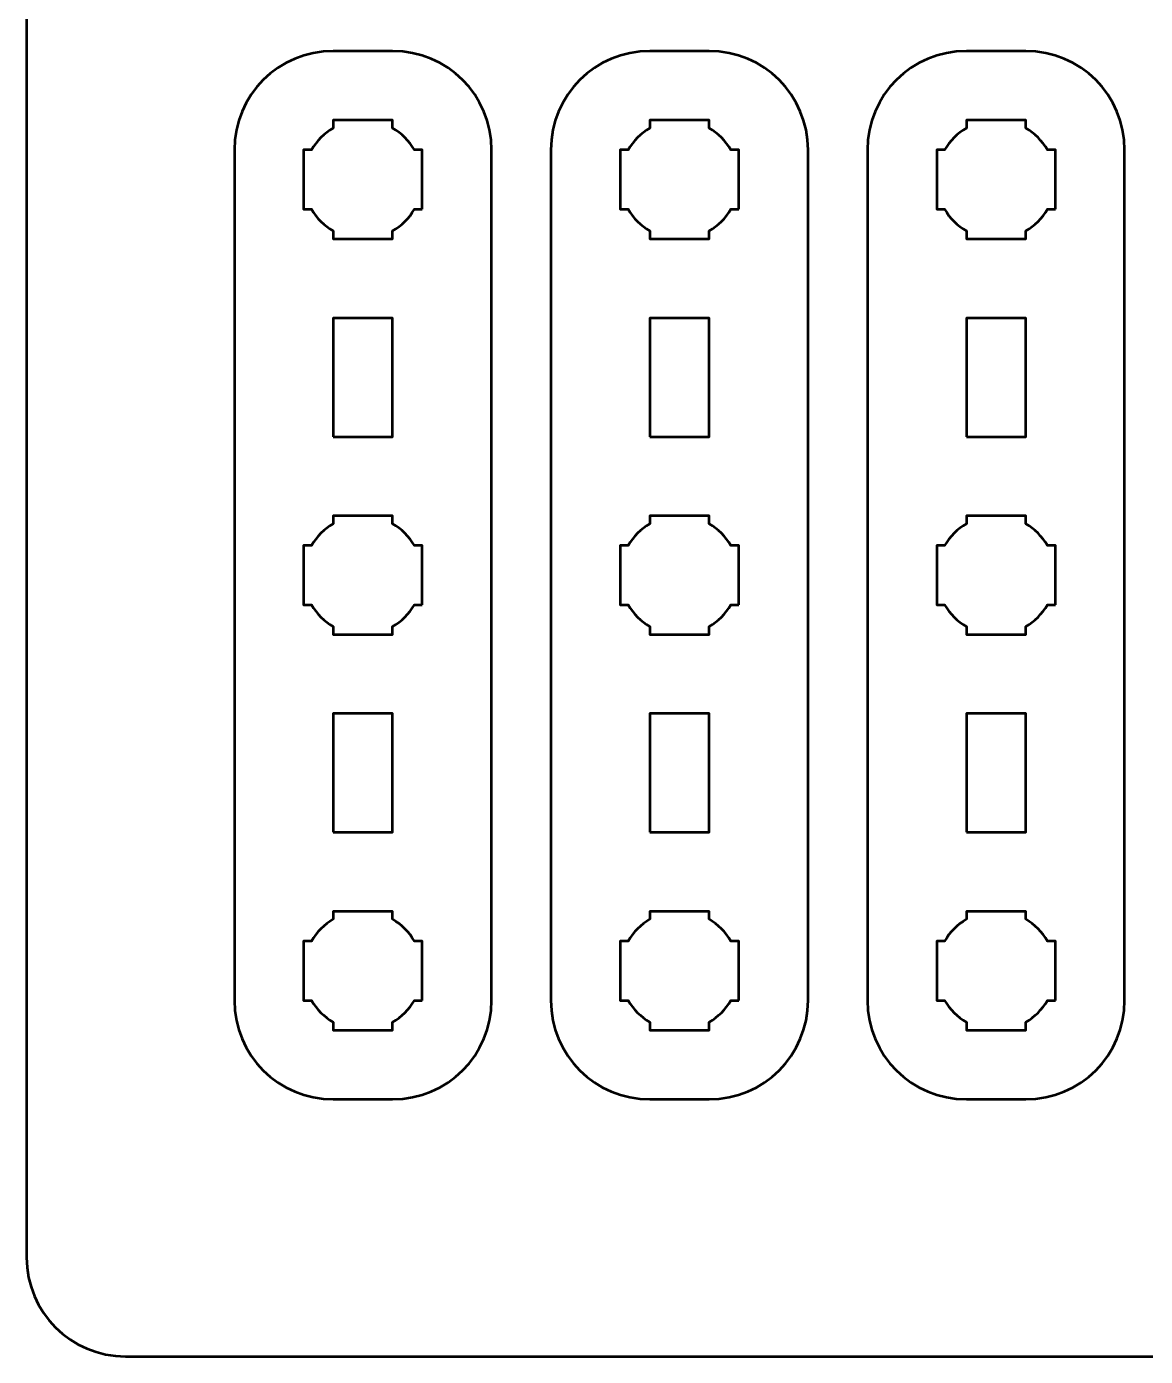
# Model space of a CAD drawing. Header units: centimetres. Extents: x -21 to 0, y -29.7 to 0.
# Drawn here: x -21 to -15.34, y -29.7 to -22.98 of the extents above; entities that cross this region are included whole.
import ezdxf

# ---------------------------------------------------------------- set-up
doc = ezdxf.new("R2010")
doc.units = ezdxf.units.CM
doc.header["$MEASUREMENT"] = 0
doc.layers.add('Layer 1', color=7, linetype='Continuous')

msp = doc.modelspace()

# ---------------------------------------------------------------- linework, layer by layer
at = {"layer": 'Layer 1', "color": 1, "lineweight": 53}
msp.add_open_spline([(-21.00003, -29.19995), (-21.00003, -29.19995), (-21.00003, -5.89992), (-21.00003, -5.89992), (-21.00003, -5.89992), (-21.00003, -5.81709), (-20.93286, -5.74992), (-20.85003, -5.74992), (-20.85003, -5.74992), (-20.7672, -5.74992), (-20.70003, -5.68275), (-20.70003, -5.59992), (-20.70003, -5.59992), (-20.70003, -5.51709), (-20.7672, -5.44992), (-20.85003, -5.44992), (-20.85003, -5.44992), (-20.93286, -5.44992), (-21.00003, -5.38275), (-21.00003, -5.29992), (-21.00003, -5.29992), (-21.00003, -5.21709), (-20.93286, -5.14992), (-20.85003, -5.14992), (-20.85003, -5.14992), (-20.7672, -5.14992), (-20.70003, -5.08275), (-20.70003, -4.99992), (-20.70003, -4.99992), (-20.70003, -4.91709), (-20.7672, -4.84992), (-20.85003, -4.84992), (-20.85003, -4.84992), (-20.93286, -4.84992), (-21.00003, -4.78275), (-21.00003, -4.69992), (-21.00003, -4.69992), (-21.00003, -4.61709), (-20.93286, -4.54992), (-20.85003, -4.54992), (-20.85003, -4.54992), (-20.7672, -4.54992), (-20.70003, -4.48275), (-20.70003, -4.39992), (-20.70003, -4.39992), (-20.70003, -4.31709), (-20.7672, -4.24992), (-20.85003, -4.24992), (-20.85003, -4.24992), (-20.93286, -4.24992), (-21.00003, -4.18275), (-21.00003, -4.09992), (-21.00003, -4.09992), (-21.00003, -4.01709), (-20.93286, -3.94992), (-20.85003, -3.94992), (-20.85003, -3.94992), (-20.7672, -3.94992), (-20.70003, -3.88275), (-20.70003, -3.79992), (-20.70003, -3.79992), (-20.70003, -3.71709), (-20.7672, -3.64992), (-20.85003, -3.64992), (-20.85003, -3.64992), (-20.93286, -3.64992), (-21.00003, -3.58275), (-21.00003, -3.49992), (-21.00003, -3.49992), (-21.00003, -3.41709), (-20.93286, -3.34992), (-20.85003, -3.34992), (-20.85003, -3.34992), (-20.7672, -3.34992), (-20.70003, -3.28275), (-20.70003, -3.19992), (-20.70003, -3.19992), (-20.70003, -3.11709), (-20.7672, -3.04992), (-20.85003, -3.04992), (-20.85003, -3.04992), (-20.93286, -3.04992), (-21.00003, -2.98275), (-21.00003, -2.89992), (-21.00003, -2.89992), (-21.00003, -2.81709), (-20.93286, -2.74992), (-20.85003, -2.74992), (-20.85003, -2.74992), (-20.7672, -2.74992), (-20.70003, -2.68275), (-20.70003, -2.59992), (-20.70003, -2.59992), (-20.70003, -2.51709), (-20.7672, -2.44992), (-20.85003, -2.44992), (-20.85003, -2.44992), (-20.93286, -2.44992), (-21.00003, -2.38275), (-21.00003, -2.29992), (-21.00003, -2.29992), (-21.00003, -2.21709), (-20.93286, -2.14992), (-20.85003, -2.14992), (-20.85003, -2.14992), (-20.7672, -2.14992), (-20.70003, -2.08275), (-20.70003, -1.99992), (-20.70003, -1.99992), (-20.70003, -1.91709), (-20.7672, -1.84992), (-20.85003, -1.84992), (-20.85003, -1.84992), (-20.93286, -1.84992), (-21.00003, -1.78275), (-21.00003, -1.69992), (-21.00003, -1.69992), (-21.00003, -1.61709), (-20.93286, -1.54992), (-20.85003, -1.54992), (-20.85003, -1.54992), (-20.7672, -1.54992), (-20.70003, -1.48275), (-20.70003, -1.39992), (-20.70003, -1.39992), (-20.70003, -1.31709), (-20.7672, -1.24992), (-20.85003, -1.24992), (-20.85003, -1.24992), (-20.93286, -1.24992), (-21.00003, -1.18275), (-21.00003, -1.09992), (-21.00003, -1.09992), (-21.00003, -1.09992), (-21.00003, -0.49992), (-21.00003, -0.49992), (-21.00003, -0.49992), (-21.00003, -0.22295), (-20.77694, 0.00004), (-20.49994, 0.00004), (-20.49994, 0.00004), (-20.49994, 0.00004), (-0.50008, 0.00004), (-0.50008, 0.00004), (-0.50008, 0.00004), (-0.22294, 0.00004), (0.00002, -0.22295), (0.00002, -0.49992), (0.00002, -0.49992), (0.00002, -0.49992), (0.00002, -29.19995), (0.00002, -29.19995), (0.00002, -29.19995), (0.00002, -29.47695), (-0.22294, -29.70004), (-0.50008, -29.70004), (-0.50008, -29.70004), (-0.50008, -29.70004), (-20.49994, -29.70004), (-20.49994, -29.70004), (-20.49994, -29.70004), (-20.77694, -29.70004), (-21.00003, -29.47695), (-21.00003, -29.19995)], degree=3, knots=[0, 0, 0, 0, 0.0243902, 0.0243902, 0.0243902, 0.0243902, 0.0487805, 0.0487805, 0.0487805, 0.0487805, 0.0731707, 0.0731707, 0.0731707, 0.0731707, 0.097561, 0.097561, 0.097561, 0.097561, 0.1219512, 0.1219512, 0.1219512, 0.1219512, 0.1463415, 0.1463415, 0.1463415, 0.1463415, 0.1707317, 0.1707317, 0.1707317, 0.1707317, 0.195122, 0.195122, 0.195122, 0.195122, 0.2195122, 0.2195122, 0.2195122, 0.2195122, 0.2439024, 0.2439024, 0.2439024, 0.2439024, 0.2682927, 0.2682927, 0.2682927, 0.2682927, 0.2926829, 0.2926829, 0.2926829, 0.2926829, 0.3170732, 0.3170732, 0.3170732, 0.3170732, 0.3414634, 0.3414634, 0.3414634, 0.3414634, 0.3658537, 0.3658537, 0.3658537, 0.3658537, 0.3902439, 0.3902439, 0.3902439, 0.3902439, 0.4146341, 0.4146341, 0.4146341, 0.4146341, 0.4390244, 0.4390244, 0.4390244, 0.4390244, 0.4634146, 0.4634146, 0.4634146, 0.4634146, 0.4878049, 0.4878049, 0.4878049, 0.4878049, 0.5121951, 0.5121951, 0.5121951, 0.5121951, 0.5365854, 0.5365854, 0.5365854, 0.5365854, 0.5609756, 0.5609756, 0.5609756, 0.5609756, 0.5853659, 0.5853659, 0.5853659, 0.5853659, 0.6097561, 0.6097561, 0.6097561, 0.6097561, 0.6341463, 0.6341463, 0.6341463, 0.6341463, 0.6585366, 0.6585366, 0.6585366, 0.6585366, 0.6829268, 0.6829268, 0.6829268, 0.6829268, 0.7073171, 0.7073171, 0.7073171, 0.7073171, 0.7317073, 0.7317073, 0.7317073, 0.7317073, 0.7560976, 0.7560976, 0.7560976, 0.7560976, 0.7804878, 0.7804878, 0.7804878, 0.7804878, 0.804878, 0.804878, 0.804878, 0.804878, 0.8292683, 0.8292683, 0.8292683, 0.8292683, 0.8536585, 0.8536585, 0.8536585, 0.8536585, 0.8780488, 0.8780488, 0.8780488, 0.8780488, 0.902439, 0.902439, 0.902439, 0.902439, 0.9268293, 0.9268293, 0.9268293, 0.9268293, 0.9512195, 0.9512195, 0.9512195, 0.9512195, 0.9756098, 0.9756098, 0.9756098, 0.9756098, 1, 1, 1, 1], dxfattribs=at)
at = {"layer": 'Layer 1', "color": 3, "lineweight": 53}
for points in [[(-19.95001, -27.89994), (-19.95001, -27.89994), (-19.95001, -23.60007), (-19.95001, -23.60007), (-19.95001, -23.60007), (-19.95001, -23.32293), (-19.72692, -23.09997), (-19.44992, -23.09997), (-19.44992, -23.09997), (-19.44992, -23.09997), (-19.14991, -23.09997), (-19.14991, -23.09997), (-19.14991, -23.09997), (-18.87295, -23.09997), (-18.64999, -23.32293), (-18.64999, -23.60007), (-18.64999, -23.60007), (-18.64999, -23.60007), (-18.64999, -27.89994), (-18.64999, -27.89994), (-18.64999, -27.89994), (-18.64999, -28.17694), (-18.87295, -28.40003), (-19.14991, -28.40003), (-19.14991, -28.40003), (-19.14991, -28.40003), (-19.44992, -28.40003), (-19.44992, -28.40003), (-19.44992, -28.40003), (-19.72692, -28.40003), (-19.95001, -28.17694), (-19.95001, -27.89994)], [(-18.35001, -27.89994), (-18.35001, -27.89994), (-18.35001, -23.60007), (-18.35001, -23.60007), (-18.35001, -23.60007), (-18.35001, -23.32293), (-18.12692, -23.09997), (-17.84992, -23.09997), (-17.84992, -23.09997), (-17.84992, -23.09997), (-17.54991, -23.09997), (-17.54991, -23.09997), (-17.54991, -23.09997), (-17.27295, -23.09997), (-17.04999, -23.32293), (-17.04999, -23.60007), (-17.04999, -23.60007), (-17.04999, -23.60007), (-17.04999, -27.89994), (-17.04999, -27.89994), (-17.04999, -27.89994), (-17.04999, -28.17694), (-17.27295, -28.40003), (-17.54991, -28.40003), (-17.54991, -28.40003), (-17.54991, -28.40003), (-17.84992, -28.40003), (-17.84992, -28.40003), (-17.84992, -28.40003), (-18.12692, -28.40003), (-18.35001, -28.17694), (-18.35001, -27.89994)], [(-16.75001, -27.89994), (-16.75001, -27.89994), (-16.75001, -23.60007), (-16.75001, -23.60007), (-16.75001, -23.60007), (-16.75001, -23.32293), (-16.52692, -23.09997), (-16.24992, -23.09997), (-16.24992, -23.09997), (-16.24992, -23.09997), (-15.94991, -23.09997), (-15.94991, -23.09997), (-15.94991, -23.09997), (-15.67295, -23.09997), (-15.44999, -23.32293), (-15.44999, -23.60007), (-15.44999, -23.60007), (-15.44999, -23.60007), (-15.44999, -27.89994), (-15.44999, -27.89994), (-15.44999, -27.89994), (-15.44999, -28.17694), (-15.67295, -28.40003), (-15.94991, -28.40003), (-15.94991, -28.40003), (-15.94991, -28.40003), (-16.24992, -28.40003), (-16.24992, -28.40003), (-16.24992, -28.40003), (-16.52692, -28.40003), (-16.75001, -28.17694), (-16.75001, -27.89994)]]:
    msp.add_open_spline(points, degree=3, knots=[0, 0, 0, 0, 0.125, 0.125, 0.125, 0.125, 0.25, 0.25, 0.25, 0.25, 0.375, 0.375, 0.375, 0.375, 0.5, 0.5, 0.5, 0.5, 0.625, 0.625, 0.625, 0.625, 0.75, 0.75, 0.75, 0.75, 0.875, 0.875, 0.875, 0.875, 1, 1, 1, 1], dxfattribs=at)
at = {"layer": 'Layer 1', "lineweight": 53}
for points, knots in [([(-18.99998, -23.90007), (-18.99998, -23.90007), (-19.04009, -23.90007), (-19.04009, -23.90007), (-19.04009, -23.90007), (-19.06641, -23.94554), (-19.10444, -23.98343), (-19.14991, -24.00989), (-19.14991, -24.00989), (-19.14991, -24.00989), (-19.14991, -24.05), (-19.14991, -24.05), (-19.14991, -24.05), (-19.14991, -24.05), (-19.29999, -24.05), (-19.29999, -24.05), (-19.29999, -24.05), (-19.29999, -24.05), (-19.44992, -24.05), (-19.44992, -24.05), (-19.44992, -24.05), (-19.44992, -24.05), (-19.44992, -24.00989), (-19.44992, -24.00989), (-19.44992, -24.00989), (-19.49553, -23.98343), (-19.53345, -23.94554), (-19.55977, -23.90007), (-19.55977, -23.90007), (-19.55977, -23.90007), (-19.59999, -23.90007), (-19.59999, -23.90007), (-19.59999, -23.90007), (-19.59999, -23.90007), (-19.59999, -23.75), (-19.59999, -23.75), (-19.59999, -23.75), (-19.59999, -23.75), (-19.59999, -23.60007), (-19.59999, -23.60007), (-19.59999, -23.60007), (-19.59999, -23.60007), (-19.55977, -23.60007), (-19.55977, -23.60007), (-19.55977, -23.60007), (-19.53345, -23.55445), (-19.49553, -23.51653), (-19.44992, -23.49021), (-19.44992, -23.49021), (-19.44992, -23.49021), (-19.44992, -23.45), (-19.44992, -23.45), (-19.44992, -23.45), (-19.44992, -23.45), (-19.29999, -23.45), (-19.29999, -23.45), (-19.29999, -23.45), (-19.29999, -23.45), (-19.14991, -23.45), (-19.14991, -23.45), (-19.14991, -23.45), (-19.14991, -23.45), (-19.14991, -23.49021), (-19.14991, -23.49021), (-19.14991, -23.49021), (-19.10444, -23.51653), (-19.06641, -23.55445), (-19.04009, -23.60007), (-19.04009, -23.60007), (-19.04009, -23.60007), (-18.99998, -23.60007), (-18.99998, -23.60007), (-18.99998, -23.60007), (-18.99998, -23.60007), (-18.99998, -23.75), (-18.99998, -23.75), (-18.99998, -23.75), (-18.99998, -23.75), (-18.99998, -23.90007), (-18.99998, -23.90007)], [0, 0, 0, 0, 0.05, 0.05, 0.05, 0.05, 0.1, 0.1, 0.1, 0.1, 0.15, 0.15, 0.15, 0.15, 0.2, 0.2, 0.2, 0.2, 0.25, 0.25, 0.25, 0.25, 0.3, 0.3, 0.3, 0.3, 0.35, 0.35, 0.35, 0.35, 0.4, 0.4, 0.4, 0.4, 0.45, 0.45, 0.45, 0.45, 0.5, 0.5, 0.5, 0.5, 0.55, 0.55, 0.55, 0.55, 0.6, 0.6, 0.6, 0.6, 0.65, 0.65, 0.65, 0.65, 0.7, 0.7, 0.7, 0.7, 0.75, 0.75, 0.75, 0.75, 0.8, 0.8, 0.8, 0.8, 0.85, 0.85, 0.85, 0.85, 0.9, 0.9, 0.9, 0.9, 0.95, 0.95, 0.95, 0.95, 1, 1, 1, 1]), ([(-17.39998, -23.90007), (-17.39998, -23.90007), (-17.44009, -23.90007), (-17.44009, -23.90007), (-17.44009, -23.90007), (-17.46641, -23.94554), (-17.50444, -23.98343), (-17.54991, -24.00989), (-17.54991, -24.00989), (-17.54991, -24.00989), (-17.54991, -24.05), (-17.54991, -24.05), (-17.54991, -24.05), (-17.54991, -24.05), (-17.69999, -24.05), (-17.69999, -24.05), (-17.69999, -24.05), (-17.69999, -24.05), (-17.84992, -24.05), (-17.84992, -24.05), (-17.84992, -24.05), (-17.84992, -24.05), (-17.84992, -24.00989), (-17.84992, -24.00989), (-17.84992, -24.00989), (-17.89553, -23.98343), (-17.93345, -23.94554), (-17.95977, -23.90007), (-17.95977, -23.90007), (-17.95977, -23.90007), (-17.99999, -23.90007), (-17.99999, -23.90007), (-17.99999, -23.90007), (-17.99999, -23.90007), (-17.99999, -23.75), (-17.99999, -23.75), (-17.99999, -23.75), (-17.99999, -23.75), (-17.99999, -23.60007), (-17.99999, -23.60007), (-17.99999, -23.60007), (-17.99999, -23.60007), (-17.95977, -23.60007), (-17.95977, -23.60007), (-17.95977, -23.60007), (-17.93345, -23.55445), (-17.89553, -23.51653), (-17.84992, -23.49021), (-17.84992, -23.49021), (-17.84992, -23.49021), (-17.84992, -23.45), (-17.84992, -23.45), (-17.84992, -23.45), (-17.84992, -23.45), (-17.69999, -23.45), (-17.69999, -23.45), (-17.69999, -23.45), (-17.69999, -23.45), (-17.54991, -23.45), (-17.54991, -23.45), (-17.54991, -23.45), (-17.54991, -23.45), (-17.54991, -23.49021), (-17.54991, -23.49021), (-17.54991, -23.49021), (-17.50444, -23.51653), (-17.46641, -23.55445), (-17.44009, -23.60007), (-17.44009, -23.60007), (-17.44009, -23.60007), (-17.39998, -23.60007), (-17.39998, -23.60007), (-17.39998, -23.60007), (-17.39998, -23.60007), (-17.39998, -23.75), (-17.39998, -23.75), (-17.39998, -23.75), (-17.39998, -23.75), (-17.39998, -23.90007), (-17.39998, -23.90007)], [0, 0, 0, 0, 0.05, 0.05, 0.05, 0.05, 0.1, 0.1, 0.1, 0.1, 0.15, 0.15, 0.15, 0.15, 0.2, 0.2, 0.2, 0.2, 0.25, 0.25, 0.25, 0.25, 0.3, 0.3, 0.3, 0.3, 0.35, 0.35, 0.35, 0.35, 0.4, 0.4, 0.4, 0.4, 0.45, 0.45, 0.45, 0.45, 0.5, 0.5, 0.5, 0.5, 0.55, 0.55, 0.55, 0.55, 0.6, 0.6, 0.6, 0.6, 0.65, 0.65, 0.65, 0.65, 0.7, 0.7, 0.7, 0.7, 0.75, 0.75, 0.75, 0.75, 0.8, 0.8, 0.8, 0.8, 0.85, 0.85, 0.85, 0.85, 0.9, 0.9, 0.9, 0.9, 0.95, 0.95, 0.95, 0.95, 1, 1, 1, 1]), ([(-15.79998, -23.90007), (-15.79998, -23.90007), (-15.84009, -23.90007), (-15.84009, -23.90007), (-15.84009, -23.90007), (-15.86641, -23.94554), (-15.90444, -23.98343), (-15.94991, -24.00989), (-15.94991, -24.00989), (-15.94991, -24.00989), (-15.94991, -24.05), (-15.94991, -24.05), (-15.94991, -24.05), (-15.94991, -24.05), (-16.09999, -24.05), (-16.09999, -24.05), (-16.09999, -24.05), (-16.09999, -24.05), (-16.24992, -24.05), (-16.24992, -24.05), (-16.24992, -24.05), (-16.24992, -24.05), (-16.24992, -24.00989), (-16.24992, -24.00989), (-16.24992, -24.00989), (-16.29553, -23.98343), (-16.33345, -23.94554), (-16.35977, -23.90007), (-16.35977, -23.90007), (-16.35977, -23.90007), (-16.39999, -23.90007), (-16.39999, -23.90007), (-16.39999, -23.90007), (-16.39999, -23.90007), (-16.39999, -23.75), (-16.39999, -23.75), (-16.39999, -23.75), (-16.39999, -23.75), (-16.39999, -23.60007), (-16.39999, -23.60007), (-16.39999, -23.60007), (-16.39999, -23.60007), (-16.35977, -23.60007), (-16.35977, -23.60007), (-16.35977, -23.60007), (-16.33345, -23.55445), (-16.29553, -23.51653), (-16.24992, -23.49021), (-16.24992, -23.49021), (-16.24992, -23.49021), (-16.24992, -23.45), (-16.24992, -23.45), (-16.24992, -23.45), (-16.24992, -23.45), (-16.09999, -23.45), (-16.09999, -23.45), (-16.09999, -23.45), (-16.09999, -23.45), (-15.94991, -23.45), (-15.94991, -23.45), (-15.94991, -23.45), (-15.94991, -23.45), (-15.94991, -23.49021), (-15.94991, -23.49021), (-15.94991, -23.49021), (-15.90444, -23.51653), (-15.86641, -23.55445), (-15.84009, -23.60007), (-15.84009, -23.60007), (-15.84009, -23.60007), (-15.79998, -23.60007), (-15.79998, -23.60007), (-15.79998, -23.60007), (-15.79998, -23.60007), (-15.79998, -23.75), (-15.79998, -23.75), (-15.79998, -23.75), (-15.79998, -23.75), (-15.79998, -23.90007), (-15.79998, -23.90007)], [0, 0, 0, 0, 0.05, 0.05, 0.05, 0.05, 0.1, 0.1, 0.1, 0.1, 0.15, 0.15, 0.15, 0.15, 0.2, 0.2, 0.2, 0.2, 0.25, 0.25, 0.25, 0.25, 0.3, 0.3, 0.3, 0.3, 0.35, 0.35, 0.35, 0.35, 0.4, 0.4, 0.4, 0.4, 0.45, 0.45, 0.45, 0.45, 0.5, 0.5, 0.5, 0.5, 0.55, 0.55, 0.55, 0.55, 0.6, 0.6, 0.6, 0.6, 0.65, 0.65, 0.65, 0.65, 0.7, 0.7, 0.7, 0.7, 0.75, 0.75, 0.75, 0.75, 0.8, 0.8, 0.8, 0.8, 0.85, 0.85, 0.85, 0.85, 0.9, 0.9, 0.9, 0.9, 0.95, 0.95, 0.95, 0.95, 1, 1, 1, 1]), ([(-19.44992, -25.05002), (-19.44992, -25.05002), (-19.44992, -24.45002), (-19.44992, -24.45002), (-19.44992, -24.45002), (-19.44992, -24.45002), (-19.14991, -24.45002), (-19.14991, -24.45002), (-19.14991, -24.45002), (-19.14991, -24.45002), (-19.14991, -25.05002), (-19.14991, -25.05002), (-19.14991, -25.05002), (-19.14991, -25.05002), (-19.44992, -25.05002), (-19.44992, -25.05002)], [0, 0, 0, 0, 0.25, 0.25, 0.25, 0.25, 0.5, 0.5, 0.5, 0.5, 0.75, 0.75, 0.75, 0.75, 1, 1, 1, 1]), ([(-17.84992, -25.05002), (-17.84992, -25.05002), (-17.84992, -24.45002), (-17.84992, -24.45002), (-17.84992, -24.45002), (-17.84992, -24.45002), (-17.54991, -24.45002), (-17.54991, -24.45002), (-17.54991, -24.45002), (-17.54991, -24.45002), (-17.54991, -25.05002), (-17.54991, -25.05002), (-17.54991, -25.05002), (-17.54991, -25.05002), (-17.84992, -25.05002), (-17.84992, -25.05002)], [0, 0, 0, 0, 0.25, 0.25, 0.25, 0.25, 0.5, 0.5, 0.5, 0.5, 0.75, 0.75, 0.75, 0.75, 1, 1, 1, 1]), ([(-16.24992, -25.05002), (-16.24992, -25.05002), (-16.24992, -24.45002), (-16.24992, -24.45002), (-16.24992, -24.45002), (-16.24992, -24.45002), (-15.94991, -24.45002), (-15.94991, -24.45002), (-15.94991, -24.45002), (-15.94991, -24.45002), (-15.94991, -25.05002), (-15.94991, -25.05002), (-15.94991, -25.05002), (-15.94991, -25.05002), (-16.24992, -25.05002), (-16.24992, -25.05002)], [0, 0, 0, 0, 0.25, 0.25, 0.25, 0.25, 0.5, 0.5, 0.5, 0.5, 0.75, 0.75, 0.75, 0.75, 1, 1, 1, 1]), ([(-18.99998, -25.9), (-18.99998, -25.9), (-19.04009, -25.9), (-19.04009, -25.9), (-19.04009, -25.9), (-19.06641, -25.94548), (-19.10444, -25.98351), (-19.14991, -26.00982), (-19.14991, -26.00982), (-19.14991, -26.00982), (-19.14991, -26.04993), (-19.14991, -26.04993), (-19.14991, -26.04993), (-19.14991, -26.04993), (-19.29999, -26.04993), (-19.29999, -26.04993), (-19.29999, -26.04993), (-19.29999, -26.04993), (-19.44992, -26.04993), (-19.44992, -26.04993), (-19.44992, -26.04993), (-19.44992, -26.04993), (-19.44992, -26.00982), (-19.44992, -26.00982), (-19.44992, -26.00982), (-19.49553, -25.98351), (-19.53345, -25.94548), (-19.55977, -25.9), (-19.55977, -25.9), (-19.55977, -25.9), (-19.59999, -25.9), (-19.59999, -25.9), (-19.59999, -25.9), (-19.59999, -25.9), (-19.59999, -25.74993), (-19.59999, -25.74993), (-19.59999, -25.74993), (-19.59999, -25.74993), (-19.59999, -25.6), (-19.59999, -25.6), (-19.59999, -25.6), (-19.59999, -25.6), (-19.55977, -25.6), (-19.55977, -25.6), (-19.55977, -25.6), (-19.53345, -25.55453), (-19.49553, -25.5165), (-19.44992, -25.49018), (-19.44992, -25.49018), (-19.44992, -25.49018), (-19.44992, -25.44993), (-19.44992, -25.44993), (-19.44992, -25.44993), (-19.44992, -25.44993), (-19.29999, -25.44993), (-19.29999, -25.44993), (-19.29999, -25.44993), (-19.29999, -25.44993), (-19.14991, -25.44993), (-19.14991, -25.44993), (-19.14991, -25.44993), (-19.14991, -25.44993), (-19.14991, -25.49018), (-19.14991, -25.49018), (-19.14991, -25.49018), (-19.10444, -25.5165), (-19.06641, -25.55453), (-19.04009, -25.6), (-19.04009, -25.6), (-19.04009, -25.6), (-18.99998, -25.6), (-18.99998, -25.6), (-18.99998, -25.6), (-18.99998, -25.6), (-18.99998, -25.74993), (-18.99998, -25.74993), (-18.99998, -25.74993), (-18.99998, -25.74993), (-18.99998, -25.9), (-18.99998, -25.9)], [0, 0, 0, 0, 0.05, 0.05, 0.05, 0.05, 0.1, 0.1, 0.1, 0.1, 0.15, 0.15, 0.15, 0.15, 0.2, 0.2, 0.2, 0.2, 0.25, 0.25, 0.25, 0.25, 0.3, 0.3, 0.3, 0.3, 0.35, 0.35, 0.35, 0.35, 0.4, 0.4, 0.4, 0.4, 0.45, 0.45, 0.45, 0.45, 0.5, 0.5, 0.5, 0.5, 0.55, 0.55, 0.55, 0.55, 0.6, 0.6, 0.6, 0.6, 0.65, 0.65, 0.65, 0.65, 0.7, 0.7, 0.7, 0.7, 0.75, 0.75, 0.75, 0.75, 0.8, 0.8, 0.8, 0.8, 0.85, 0.85, 0.85, 0.85, 0.9, 0.9, 0.9, 0.9, 0.95, 0.95, 0.95, 0.95, 1, 1, 1, 1]), ([(-17.39998, -25.9), (-17.39998, -25.9), (-17.44009, -25.9), (-17.44009, -25.9), (-17.44009, -25.9), (-17.46641, -25.94548), (-17.50444, -25.98351), (-17.54991, -26.00982), (-17.54991, -26.00982), (-17.54991, -26.00982), (-17.54991, -26.04993), (-17.54991, -26.04993), (-17.54991, -26.04993), (-17.54991, -26.04993), (-17.69999, -26.04993), (-17.69999, -26.04993), (-17.69999, -26.04993), (-17.69999, -26.04993), (-17.84992, -26.04993), (-17.84992, -26.04993), (-17.84992, -26.04993), (-17.84992, -26.04993), (-17.84992, -26.00982), (-17.84992, -26.00982), (-17.84992, -26.00982), (-17.89553, -25.98351), (-17.93345, -25.94548), (-17.95977, -25.9), (-17.95977, -25.9), (-17.95977, -25.9), (-17.99999, -25.9), (-17.99999, -25.9), (-17.99999, -25.9), (-17.99999, -25.9), (-17.99999, -25.74993), (-17.99999, -25.74993), (-17.99999, -25.74993), (-17.99999, -25.74993), (-17.99999, -25.6), (-17.99999, -25.6), (-17.99999, -25.6), (-17.99999, -25.6), (-17.95977, -25.6), (-17.95977, -25.6), (-17.95977, -25.6), (-17.93345, -25.55453), (-17.89553, -25.5165), (-17.84992, -25.49018), (-17.84992, -25.49018), (-17.84992, -25.49018), (-17.84992, -25.44993), (-17.84992, -25.44993), (-17.84992, -25.44993), (-17.84992, -25.44993), (-17.69999, -25.44993), (-17.69999, -25.44993), (-17.69999, -25.44993), (-17.69999, -25.44993), (-17.54991, -25.44993), (-17.54991, -25.44993), (-17.54991, -25.44993), (-17.54991, -25.44993), (-17.54991, -25.49018), (-17.54991, -25.49018), (-17.54991, -25.49018), (-17.50444, -25.5165), (-17.46641, -25.55453), (-17.44009, -25.6), (-17.44009, -25.6), (-17.44009, -25.6), (-17.39998, -25.6), (-17.39998, -25.6), (-17.39998, -25.6), (-17.39998, -25.6), (-17.39998, -25.74993), (-17.39998, -25.74993), (-17.39998, -25.74993), (-17.39998, -25.74993), (-17.39998, -25.9), (-17.39998, -25.9)], [0, 0, 0, 0, 0.05, 0.05, 0.05, 0.05, 0.1, 0.1, 0.1, 0.1, 0.15, 0.15, 0.15, 0.15, 0.2, 0.2, 0.2, 0.2, 0.25, 0.25, 0.25, 0.25, 0.3, 0.3, 0.3, 0.3, 0.35, 0.35, 0.35, 0.35, 0.4, 0.4, 0.4, 0.4, 0.45, 0.45, 0.45, 0.45, 0.5, 0.5, 0.5, 0.5, 0.55, 0.55, 0.55, 0.55, 0.6, 0.6, 0.6, 0.6, 0.65, 0.65, 0.65, 0.65, 0.7, 0.7, 0.7, 0.7, 0.75, 0.75, 0.75, 0.75, 0.8, 0.8, 0.8, 0.8, 0.85, 0.85, 0.85, 0.85, 0.9, 0.9, 0.9, 0.9, 0.95, 0.95, 0.95, 0.95, 1, 1, 1, 1]), ([(-15.79998, -25.9), (-15.79998, -25.9), (-15.84009, -25.9), (-15.84009, -25.9), (-15.84009, -25.9), (-15.86641, -25.94548), (-15.90444, -25.98351), (-15.94991, -26.00982), (-15.94991, -26.00982), (-15.94991, -26.00982), (-15.94991, -26.04993), (-15.94991, -26.04993), (-15.94991, -26.04993), (-15.94991, -26.04993), (-16.09999, -26.04993), (-16.09999, -26.04993), (-16.09999, -26.04993), (-16.09999, -26.04993), (-16.24992, -26.04993), (-16.24992, -26.04993), (-16.24992, -26.04993), (-16.24992, -26.04993), (-16.24992, -26.00982), (-16.24992, -26.00982), (-16.24992, -26.00982), (-16.29553, -25.98351), (-16.33345, -25.94548), (-16.35977, -25.9), (-16.35977, -25.9), (-16.35977, -25.9), (-16.39999, -25.9), (-16.39999, -25.9), (-16.39999, -25.9), (-16.39999, -25.9), (-16.39999, -25.74993), (-16.39999, -25.74993), (-16.39999, -25.74993), (-16.39999, -25.74993), (-16.39999, -25.6), (-16.39999, -25.6), (-16.39999, -25.6), (-16.39999, -25.6), (-16.35977, -25.6), (-16.35977, -25.6), (-16.35977, -25.6), (-16.33345, -25.55453), (-16.29553, -25.5165), (-16.24992, -25.49018), (-16.24992, -25.49018), (-16.24992, -25.49018), (-16.24992, -25.44993), (-16.24992, -25.44993), (-16.24992, -25.44993), (-16.24992, -25.44993), (-16.09999, -25.44993), (-16.09999, -25.44993), (-16.09999, -25.44993), (-16.09999, -25.44993), (-15.94991, -25.44993), (-15.94991, -25.44993), (-15.94991, -25.44993), (-15.94991, -25.44993), (-15.94991, -25.49018), (-15.94991, -25.49018), (-15.94991, -25.49018), (-15.90444, -25.5165), (-15.86641, -25.55453), (-15.84009, -25.6), (-15.84009, -25.6), (-15.84009, -25.6), (-15.79998, -25.6), (-15.79998, -25.6), (-15.79998, -25.6), (-15.79998, -25.6), (-15.79998, -25.74993), (-15.79998, -25.74993), (-15.79998, -25.74993), (-15.79998, -25.74993), (-15.79998, -25.9), (-15.79998, -25.9)], [0, 0, 0, 0, 0.05, 0.05, 0.05, 0.05, 0.1, 0.1, 0.1, 0.1, 0.15, 0.15, 0.15, 0.15, 0.2, 0.2, 0.2, 0.2, 0.25, 0.25, 0.25, 0.25, 0.3, 0.3, 0.3, 0.3, 0.35, 0.35, 0.35, 0.35, 0.4, 0.4, 0.4, 0.4, 0.45, 0.45, 0.45, 0.45, 0.5, 0.5, 0.5, 0.5, 0.55, 0.55, 0.55, 0.55, 0.6, 0.6, 0.6, 0.6, 0.65, 0.65, 0.65, 0.65, 0.7, 0.7, 0.7, 0.7, 0.75, 0.75, 0.75, 0.75, 0.8, 0.8, 0.8, 0.8, 0.85, 0.85, 0.85, 0.85, 0.9, 0.9, 0.9, 0.9, 0.95, 0.95, 0.95, 0.95, 1, 1, 1, 1]), ([(-19.44992, -27.04999), (-19.44992, -27.04999), (-19.44992, -26.44998), (-19.44992, -26.44998), (-19.44992, -26.44998), (-19.44992, -26.44998), (-19.14991, -26.44998), (-19.14991, -26.44998), (-19.14991, -26.44998), (-19.14991, -26.44998), (-19.14991, -27.04999), (-19.14991, -27.04999), (-19.14991, -27.04999), (-19.14991, -27.04999), (-19.44992, -27.04999), (-19.44992, -27.04999)], [0, 0, 0, 0, 0.25, 0.25, 0.25, 0.25, 0.5, 0.5, 0.5, 0.5, 0.75, 0.75, 0.75, 0.75, 1, 1, 1, 1]), ([(-17.84992, -27.04999), (-17.84992, -27.04999), (-17.84992, -26.44998), (-17.84992, -26.44998), (-17.84992, -26.44998), (-17.84992, -26.44998), (-17.54991, -26.44998), (-17.54991, -26.44998), (-17.54991, -26.44998), (-17.54991, -26.44998), (-17.54991, -27.04999), (-17.54991, -27.04999), (-17.54991, -27.04999), (-17.54991, -27.04999), (-17.84992, -27.04999), (-17.84992, -27.04999)], [0, 0, 0, 0, 0.25, 0.25, 0.25, 0.25, 0.5, 0.5, 0.5, 0.5, 0.75, 0.75, 0.75, 0.75, 1, 1, 1, 1]), ([(-16.24992, -27.04999), (-16.24992, -27.04999), (-16.24992, -26.44998), (-16.24992, -26.44998), (-16.24992, -26.44998), (-16.24992, -26.44998), (-15.94991, -26.44998), (-15.94991, -26.44998), (-15.94991, -26.44998), (-15.94991, -26.44998), (-15.94991, -27.04999), (-15.94991, -27.04999), (-15.94991, -27.04999), (-15.94991, -27.04999), (-16.24992, -27.04999), (-16.24992, -27.04999)], [0, 0, 0, 0, 0.25, 0.25, 0.25, 0.25, 0.5, 0.5, 0.5, 0.5, 0.75, 0.75, 0.75, 0.75, 1, 1, 1, 1]), ([(-18.99998, -27.89994), (-18.99998, -27.89994), (-19.04009, -27.89994), (-19.04009, -27.89994), (-19.04009, -27.89994), (-19.06641, -27.94555), (-19.10444, -27.98347), (-19.14991, -28.00979), (-19.14991, -28.00979), (-19.14991, -28.00979), (-19.14991, -28.05001), (-19.14991, -28.05001), (-19.14991, -28.05001), (-19.14991, -28.05001), (-19.29999, -28.05001), (-19.29999, -28.05001), (-19.29999, -28.05001), (-19.29999, -28.05001), (-19.44992, -28.05001), (-19.44992, -28.05001), (-19.44992, -28.05001), (-19.44992, -28.05001), (-19.44992, -28.00979), (-19.44992, -28.00979), (-19.44992, -28.00979), (-19.49553, -27.98347), (-19.53345, -27.94555), (-19.55977, -27.89994), (-19.55977, -27.89994), (-19.55977, -27.89994), (-19.59999, -27.89994), (-19.59999, -27.89994), (-19.59999, -27.89994), (-19.59999, -27.89994), (-19.59999, -27.75001), (-19.59999, -27.75001), (-19.59999, -27.75001), (-19.59999, -27.75001), (-19.59999, -27.59993), (-19.59999, -27.59993), (-19.59999, -27.59993), (-19.59999, -27.59993), (-19.55977, -27.59993), (-19.55977, -27.59993), (-19.55977, -27.59993), (-19.53345, -27.55446), (-19.49553, -27.51643), (-19.44992, -27.49011), (-19.44992, -27.49011), (-19.44992, -27.49011), (-19.44992, -27.45), (-19.44992, -27.45), (-19.44992, -27.45), (-19.44992, -27.45), (-19.29999, -27.45), (-19.29999, -27.45), (-19.29999, -27.45), (-19.29999, -27.45), (-19.14991, -27.45), (-19.14991, -27.45), (-19.14991, -27.45), (-19.14991, -27.45), (-19.14991, -27.49011), (-19.14991, -27.49011), (-19.14991, -27.49011), (-19.10444, -27.51643), (-19.06641, -27.55446), (-19.04009, -27.59993), (-19.04009, -27.59993), (-19.04009, -27.59993), (-18.99998, -27.59993), (-18.99998, -27.59993), (-18.99998, -27.59993), (-18.99998, -27.59993), (-18.99998, -27.75001), (-18.99998, -27.75001), (-18.99998, -27.75001), (-18.99998, -27.75001), (-18.99998, -27.89994), (-18.99998, -27.89994)], [0, 0, 0, 0, 0.05, 0.05, 0.05, 0.05, 0.1, 0.1, 0.1, 0.1, 0.15, 0.15, 0.15, 0.15, 0.2, 0.2, 0.2, 0.2, 0.25, 0.25, 0.25, 0.25, 0.3, 0.3, 0.3, 0.3, 0.35, 0.35, 0.35, 0.35, 0.4, 0.4, 0.4, 0.4, 0.45, 0.45, 0.45, 0.45, 0.5, 0.5, 0.5, 0.5, 0.55, 0.55, 0.55, 0.55, 0.6, 0.6, 0.6, 0.6, 0.65, 0.65, 0.65, 0.65, 0.7, 0.7, 0.7, 0.7, 0.75, 0.75, 0.75, 0.75, 0.8, 0.8, 0.8, 0.8, 0.85, 0.85, 0.85, 0.85, 0.9, 0.9, 0.9, 0.9, 0.95, 0.95, 0.95, 0.95, 1, 1, 1, 1]), ([(-17.39998, -27.89994), (-17.39998, -27.89994), (-17.44009, -27.89994), (-17.44009, -27.89994), (-17.44009, -27.89994), (-17.46641, -27.94555), (-17.50444, -27.98347), (-17.54991, -28.00979), (-17.54991, -28.00979), (-17.54991, -28.00979), (-17.54991, -28.05001), (-17.54991, -28.05001), (-17.54991, -28.05001), (-17.54991, -28.05001), (-17.69999, -28.05001), (-17.69999, -28.05001), (-17.69999, -28.05001), (-17.69999, -28.05001), (-17.84992, -28.05001), (-17.84992, -28.05001), (-17.84992, -28.05001), (-17.84992, -28.05001), (-17.84992, -28.00979), (-17.84992, -28.00979), (-17.84992, -28.00979), (-17.89553, -27.98347), (-17.93345, -27.94555), (-17.95977, -27.89994), (-17.95977, -27.89994), (-17.95977, -27.89994), (-17.99999, -27.89994), (-17.99999, -27.89994), (-17.99999, -27.89994), (-17.99999, -27.89994), (-17.99999, -27.75001), (-17.99999, -27.75001), (-17.99999, -27.75001), (-17.99999, -27.75001), (-17.99999, -27.59993), (-17.99999, -27.59993), (-17.99999, -27.59993), (-17.99999, -27.59993), (-17.95977, -27.59993), (-17.95977, -27.59993), (-17.95977, -27.59993), (-17.93345, -27.55446), (-17.89553, -27.51643), (-17.84992, -27.49011), (-17.84992, -27.49011), (-17.84992, -27.49011), (-17.84992, -27.45), (-17.84992, -27.45), (-17.84992, -27.45), (-17.84992, -27.45), (-17.69999, -27.45), (-17.69999, -27.45), (-17.69999, -27.45), (-17.69999, -27.45), (-17.54991, -27.45), (-17.54991, -27.45), (-17.54991, -27.45), (-17.54991, -27.45), (-17.54991, -27.49011), (-17.54991, -27.49011), (-17.54991, -27.49011), (-17.50444, -27.51643), (-17.46641, -27.55446), (-17.44009, -27.59993), (-17.44009, -27.59993), (-17.44009, -27.59993), (-17.39998, -27.59993), (-17.39998, -27.59993), (-17.39998, -27.59993), (-17.39998, -27.59993), (-17.39998, -27.75001), (-17.39998, -27.75001), (-17.39998, -27.75001), (-17.39998, -27.75001), (-17.39998, -27.89994), (-17.39998, -27.89994)], [0, 0, 0, 0, 0.05, 0.05, 0.05, 0.05, 0.1, 0.1, 0.1, 0.1, 0.15, 0.15, 0.15, 0.15, 0.2, 0.2, 0.2, 0.2, 0.25, 0.25, 0.25, 0.25, 0.3, 0.3, 0.3, 0.3, 0.35, 0.35, 0.35, 0.35, 0.4, 0.4, 0.4, 0.4, 0.45, 0.45, 0.45, 0.45, 0.5, 0.5, 0.5, 0.5, 0.55, 0.55, 0.55, 0.55, 0.6, 0.6, 0.6, 0.6, 0.65, 0.65, 0.65, 0.65, 0.7, 0.7, 0.7, 0.7, 0.75, 0.75, 0.75, 0.75, 0.8, 0.8, 0.8, 0.8, 0.85, 0.85, 0.85, 0.85, 0.9, 0.9, 0.9, 0.9, 0.95, 0.95, 0.95, 0.95, 1, 1, 1, 1]), ([(-15.79998, -27.89994), (-15.79998, -27.89994), (-15.84009, -27.89994), (-15.84009, -27.89994), (-15.84009, -27.89994), (-15.86641, -27.94555), (-15.90444, -27.98347), (-15.94991, -28.00979), (-15.94991, -28.00979), (-15.94991, -28.00979), (-15.94991, -28.05001), (-15.94991, -28.05001), (-15.94991, -28.05001), (-15.94991, -28.05001), (-16.09999, -28.05001), (-16.09999, -28.05001), (-16.09999, -28.05001), (-16.09999, -28.05001), (-16.24992, -28.05001), (-16.24992, -28.05001), (-16.24992, -28.05001), (-16.24992, -28.05001), (-16.24992, -28.00979), (-16.24992, -28.00979), (-16.24992, -28.00979), (-16.29553, -27.98347), (-16.33345, -27.94555), (-16.35977, -27.89994), (-16.35977, -27.89994), (-16.35977, -27.89994), (-16.39999, -27.89994), (-16.39999, -27.89994), (-16.39999, -27.89994), (-16.39999, -27.89994), (-16.39999, -27.75001), (-16.39999, -27.75001), (-16.39999, -27.75001), (-16.39999, -27.75001), (-16.39999, -27.59993), (-16.39999, -27.59993), (-16.39999, -27.59993), (-16.39999, -27.59993), (-16.35977, -27.59993), (-16.35977, -27.59993), (-16.35977, -27.59993), (-16.33345, -27.55446), (-16.29553, -27.51643), (-16.24992, -27.49011), (-16.24992, -27.49011), (-16.24992, -27.49011), (-16.24992, -27.45), (-16.24992, -27.45), (-16.24992, -27.45), (-16.24992, -27.45), (-16.09999, -27.45), (-16.09999, -27.45), (-16.09999, -27.45), (-16.09999, -27.45), (-15.94991, -27.45), (-15.94991, -27.45), (-15.94991, -27.45), (-15.94991, -27.45), (-15.94991, -27.49011), (-15.94991, -27.49011), (-15.94991, -27.49011), (-15.90444, -27.51643), (-15.86641, -27.55446), (-15.84009, -27.59993), (-15.84009, -27.59993), (-15.84009, -27.59993), (-15.79998, -27.59993), (-15.79998, -27.59993), (-15.79998, -27.59993), (-15.79998, -27.59993), (-15.79998, -27.75001), (-15.79998, -27.75001), (-15.79998, -27.75001), (-15.79998, -27.75001), (-15.79998, -27.89994), (-15.79998, -27.89994)], [0, 0, 0, 0, 0.05, 0.05, 0.05, 0.05, 0.1, 0.1, 0.1, 0.1, 0.15, 0.15, 0.15, 0.15, 0.2, 0.2, 0.2, 0.2, 0.25, 0.25, 0.25, 0.25, 0.3, 0.3, 0.3, 0.3, 0.35, 0.35, 0.35, 0.35, 0.4, 0.4, 0.4, 0.4, 0.45, 0.45, 0.45, 0.45, 0.5, 0.5, 0.5, 0.5, 0.55, 0.55, 0.55, 0.55, 0.6, 0.6, 0.6, 0.6, 0.65, 0.65, 0.65, 0.65, 0.7, 0.7, 0.7, 0.7, 0.75, 0.75, 0.75, 0.75, 0.8, 0.8, 0.8, 0.8, 0.85, 0.85, 0.85, 0.85, 0.9, 0.9, 0.9, 0.9, 0.95, 0.95, 0.95, 0.95, 1, 1, 1, 1])]:
    msp.add_open_spline(points, degree=3, knots=knots, dxfattribs=at)

doc.saveas('drawing.dxf')
